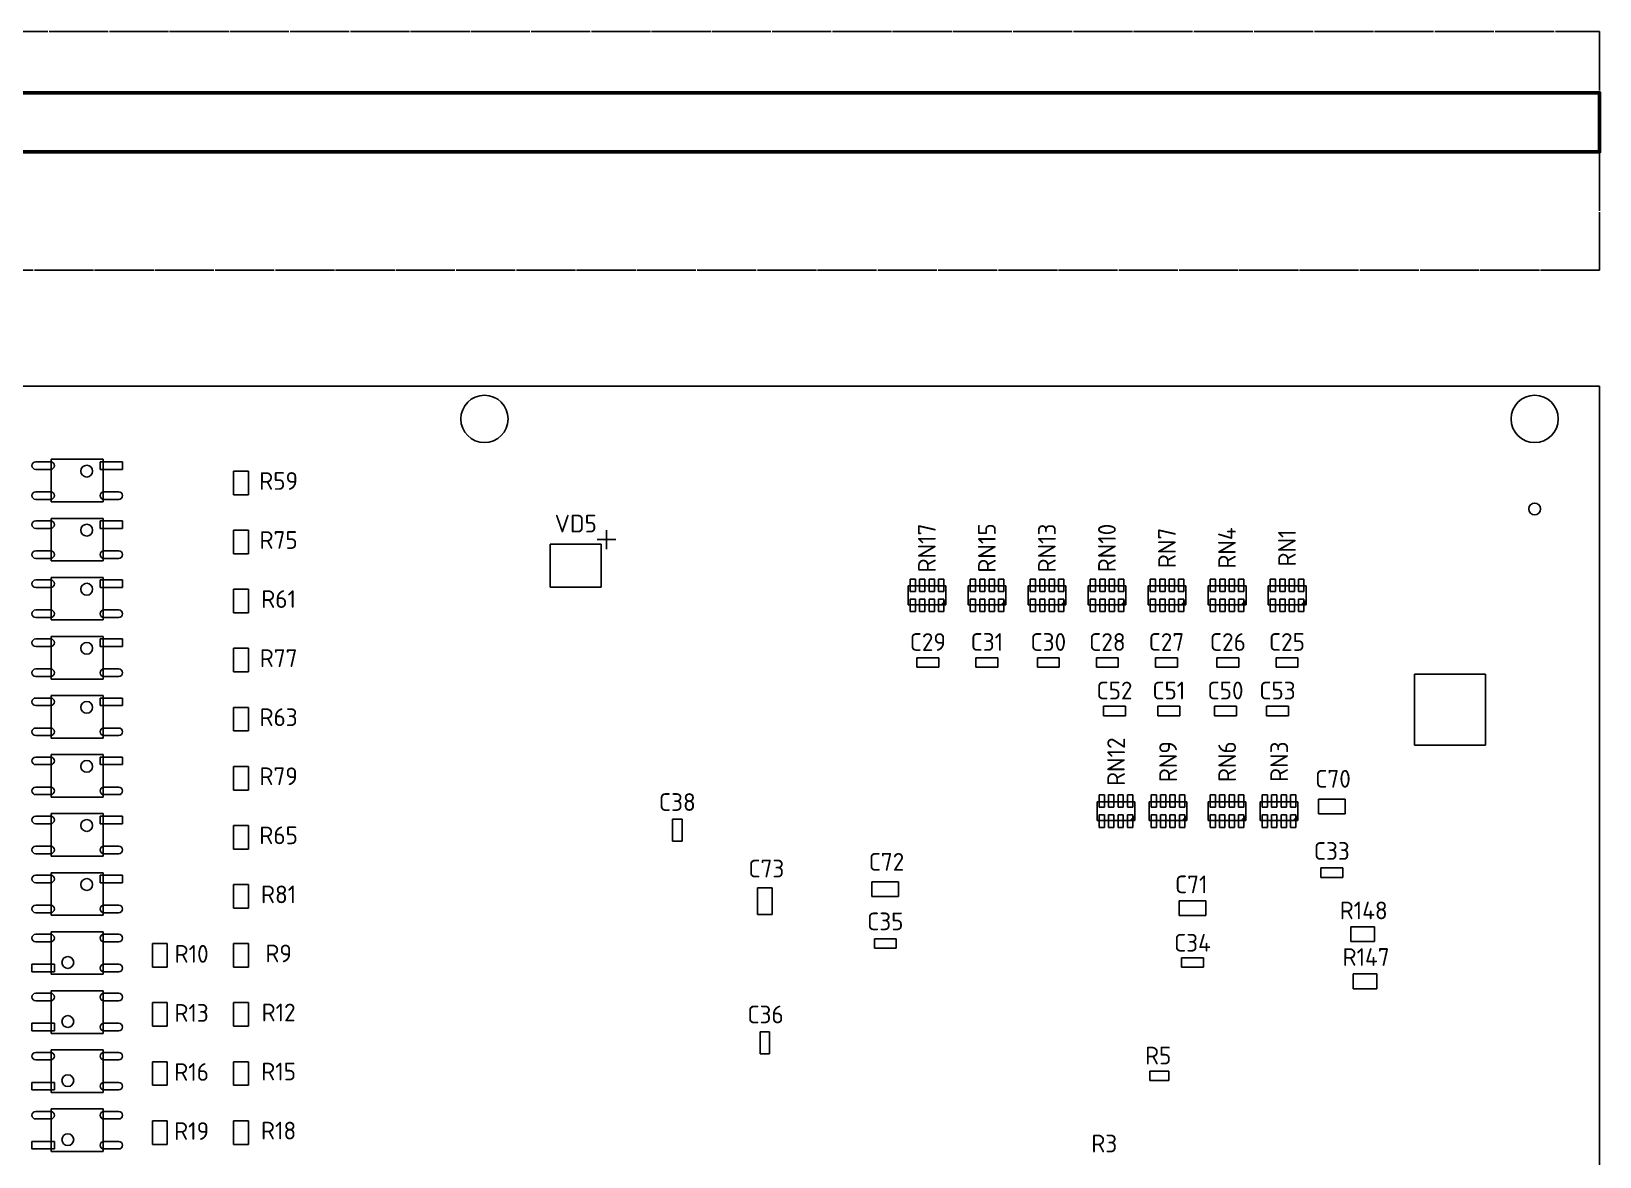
# Model space of a CAD drawing. Header units: millimetres. Extents: x -14 to 566, y -70 to 137.
# Drawn here: x 432.9 to 565.7, y 24.7 to 120 of the extents above; entities that cross this region are included whole.
import ezdxf
from ezdxf.enums import TextEntityAlignment as Align

# ---------------------------------------------------------------- set-up
doc = ezdxf.new("R2010")
doc.units = ezdxf.units.MM
doc.linetypes.add('Тип линии1', pattern=[10, 5, 0, 5])
for name, color, linetype in [('BG_OUTLINE', 7, 'Continuous'), ('PG_ASSEMBLY_BOTTOM', 7, 'Continuous'), ('PIN_BOTTOM', 7, 'Continuous'), ('RD_ASSEMBLY_BOTTOM', 7, 'Continuous')]:
    doc.layers.add(name, color=color, linetype=linetype)
doc.styles.get("Standard").update_dxf_attribs({"font": 'txt.shx'})

msp = doc.modelspace()

# ---------------------------------------------------------------- linework, layer by layer
at = {"layer": 'BG_OUTLINE'}
for p, q in [((332.4, 89.9499), (565.65, 89.9499)), ((565.65, 89.9499), (565.65, -70.0501))]:
    msp.add_line(p, q, dxfattribs=at)
at = {"layer": 'BG_OUTLINE', "linetype": 'Тип линии1'}
msp.add_lwpolyline([(332.4, 120), (565.65, 120), (565.65, 99.7824), (332.4, 99.7824)], close=True, dxfattribs=at)
at = {"layer": 'BG_OUTLINE', "lineweight": 50}
msp.add_lwpolyline([(332.4, 114.8), (565.65, 114.8), (565.65, 109.8), (332.4, 109.8)], close=True, dxfattribs=at)
at = {"layer": 'PG_ASSEMBLY_BOTTOM'}
for p, q in [((438.98, 83.7699), (434.58, 83.7699)), ((434.58, 83.7699), (434.58, 80.1699)), ((438.98, 80.1699), (438.98, 83.7699)), ((451.262, 82.7699), (450.012, 82.7699)), ((450.012, 82.7699), (450.012, 80.7699)), ((451.262, 80.7699), (451.262, 82.7699)), ((434.58, 80.1699), (438.98, 80.1699)), ((450.012, 80.7699), (451.262, 80.7699)), ((438.98, 78.7699), (434.58, 78.7699)), ((434.58, 78.7699), (434.58, 75.1699)), ((438.98, 75.1699), (438.98, 78.7699)), ((451.262, 77.7699), (450.012, 77.7699)), ((450.012, 77.7699), (450.012, 75.7699)), ((451.262, 75.7699), (451.262, 77.7699)), ((481.58, 76.1699), (481.58, 77.7699)), ((450.012, 75.7699), (451.262, 75.7699)), ((481.142, 76.5819), (476.818, 76.5819)), ((476.818, 76.5819), (476.818, 72.9579)), ((480.78, 76.9699), (482.38, 76.9699)), ((481.142, 72.9579), (481.142, 76.5819)), ((434.58, 75.1699), (438.98, 75.1699)), ((438.98, 73.7699), (434.58, 73.7699)), ((434.58, 73.7699), (434.58, 70.1699)), ((438.98, 70.1699), (438.98, 73.7699)), ((510.315, 73.052), (507.115, 73.052)), ((507.115, 73.052), (507.115, 71.452)), ((510.315, 71.452), (510.315, 73.052)), ((515.395, 73.052), (512.195, 73.052)), ((512.195, 73.052), (512.195, 71.452)), ((515.395, 71.452), (515.395, 73.052)), ((520.475, 73.052), (517.275, 73.052)), ((517.275, 73.052), (517.275, 71.452)), ((520.475, 71.452), (520.475, 73.052)), ((525.555, 73.052), (522.355, 73.052)), ((522.355, 73.052), (522.355, 71.452)), ((525.555, 71.452), (525.555, 73.052)), ((530.635, 73.052), (527.435, 73.052)), ((527.435, 73.052), (527.435, 71.452)), ((530.635, 71.452), (530.635, 73.052)), ((535.715, 73.052), (532.515, 73.052)), ((532.515, 73.052), (532.515, 71.452)), ((535.715, 71.452), (535.715, 73.052)), ((540.795, 73.052), (537.595, 73.052)), ((537.595, 73.052), (537.595, 71.452)), ((540.795, 71.452), (540.795, 73.052)), ((451.262, 72.7699), (450.012, 72.7699)), ((450.012, 72.7699), (450.012, 70.7699)), ((451.262, 70.7699), (451.262, 72.7699)), ((476.818, 72.9579), (481.142, 72.9579)), ((509.915, 71.452), (510.315, 71.852)), ((510.015, 71.452), (510.315, 71.752)), ((514.995, 71.452), (515.395, 71.852)), ((515.095, 71.452), (515.395, 71.752)), ((520.075, 71.452), (520.475, 71.852)), ((520.175, 71.452), (520.475, 71.752)), ((525.155, 71.452), (525.555, 71.852)), ((525.255, 71.452), (525.555, 71.752)), ((530.235, 71.452), (530.635, 71.852)), ((530.335, 71.452), (530.635, 71.752)), ((535.315, 71.452), (535.715, 71.852)), ((535.415, 71.452), (535.715, 71.752)), ((540.395, 71.452), (540.795, 71.852)), ((540.495, 71.452), (540.795, 71.752)), ((450.012, 70.7699), (451.262, 70.7699)), ((507.115, 71.452), (510.315, 71.452)), ((510.115, 71.452), (510.315, 71.652)), ((510.215, 71.452), (510.315, 71.552)), ((512.195, 71.452), (515.395, 71.452)), ((515.195, 71.452), (515.395, 71.652)), ((515.295, 71.452), (515.395, 71.552)), ((517.275, 71.452), (520.475, 71.452)), ((520.275, 71.452), (520.475, 71.652)), ((520.375, 71.452), (520.475, 71.552)), ((522.355, 71.452), (525.555, 71.452)), ((525.355, 71.452), (525.555, 71.652)), ((525.455, 71.452), (525.555, 71.552)), ((527.435, 71.452), (530.635, 71.452)), ((530.435, 71.452), (530.635, 71.652)), ((530.535, 71.452), (530.635, 71.552)), ((532.515, 71.452), (535.715, 71.452)), ((535.515, 71.452), (535.715, 71.652)), ((535.615, 71.452), (535.715, 71.552)), ((537.595, 71.452), (540.795, 71.452)), ((540.595, 71.452), (540.795, 71.652)), ((540.695, 71.452), (540.795, 71.552)), ((434.58, 70.1699), (438.98, 70.1699)), ((438.98, 68.7699), (434.58, 68.7699)), ((434.58, 68.7699), (434.58, 65.1699)), ((438.98, 65.1699), (438.98, 68.7699)), ((451.262, 67.7699), (450.012, 67.7699)), ((450.012, 67.7699), (450.012, 65.7699)), ((451.262, 65.7699), (451.262, 67.7699)), ((509.705, 66.9699), (507.855, 66.9699)), ((507.855, 66.9699), (507.855, 66.1699)), ((509.705, 66.1699), (509.705, 66.9699)), ((512.855, 66.9699), (512.855, 66.1699)), ((514.705, 66.9699), (512.855, 66.9699)), ((514.705, 66.1699), (514.705, 66.9699)), ((519.905, 66.9699), (518.055, 66.9699)), ((518.055, 66.9699), (518.055, 66.1699)), ((519.905, 66.1699), (519.905, 66.9699)), ((524.905, 66.9699), (523.055, 66.9699)), ((523.055, 66.9699), (523.055, 66.1699)), ((524.905, 66.1699), (524.905, 66.9699)), ((528.055, 66.9699), (528.055, 66.1699)), ((529.905, 66.9699), (528.055, 66.9699)), ((529.905, 66.1699), (529.905, 66.9699)), ((535.105, 66.9699), (533.255, 66.9699)), ((533.255, 66.9699), (533.255, 66.1699)), ((535.105, 66.1699), (535.105, 66.9699)), ((538.255, 66.9699), (538.255, 66.1699)), ((540.105, 66.9699), (538.255, 66.9699)), ((540.105, 66.1699), (540.105, 66.9699)), ((434.58, 65.1699), (438.98, 65.1699)), ((450.012, 65.7699), (451.262, 65.7699)), ((507.855, 66.1699), (509.705, 66.1699)), ((512.855, 66.1699), (514.705, 66.1699)), ((518.055, 66.1699), (519.905, 66.1699)), ((523.055, 66.1699), (524.905, 66.1699)), ((528.055, 66.1699), (529.905, 66.1699)), ((533.255, 66.1699), (535.105, 66.1699)), ((538.255, 66.1699), (540.105, 66.1699)), ((549.98, 59.5699), (549.98, 65.5699)), ((549.98, 65.5699), (555.98, 65.5699)), ((555.98, 65.5699), (555.98, 59.5699)), ((438.98, 63.7699), (434.58, 63.7699)), ((434.58, 63.7699), (434.58, 60.1699)), ((438.98, 60.1699), (438.98, 63.7699)), ((451.262, 62.7699), (450.012, 62.7699)), ((450.012, 62.7699), (450.012, 60.7699)), ((451.262, 60.7699), (451.262, 62.7699)), ((523.655, 62.8604), (523.655, 62.0604)), ((525.505, 62.8604), (523.655, 62.8604)), ((525.505, 62.0604), (525.505, 62.8604)), ((530.105, 62.8604), (528.255, 62.8604)), ((528.255, 62.8604), (528.255, 62.0604)), ((530.105, 62.0604), (530.105, 62.8604)), ((533.055, 62.8604), (533.055, 62.0604)), ((534.905, 62.8604), (533.055, 62.8604)), ((534.905, 62.0604), (534.905, 62.8604)), ((539.305, 62.8604), (537.455, 62.8604)), ((537.455, 62.8604), (537.455, 62.0604)), ((539.305, 62.0604), (539.305, 62.8604)), ((523.655, 62.0604), (525.505, 62.0604)), ((528.255, 62.0604), (530.105, 62.0604)), ((533.055, 62.0604), (534.905, 62.0604)), ((537.455, 62.0604), (539.305, 62.0604)), ((434.58, 60.1699), (438.98, 60.1699)), ((450.012, 60.7699), (451.262, 60.7699)), ((438.98, 58.7699), (434.58, 58.7699)), ((434.58, 58.7699), (434.58, 55.1699)), ((438.98, 55.1699), (438.98, 58.7699)), ((555.98, 59.5699), (549.98, 59.5699)), ((451.262, 57.7699), (450.012, 57.7699)), ((450.012, 57.7699), (450.012, 55.7699)), ((451.262, 55.7699), (451.262, 57.7699)), ((450.012, 55.7699), (451.262, 55.7699)), ((434.58, 55.1699), (438.98, 55.1699)), ((526.305, 54.7817), (523.105, 54.7817)), ((523.105, 54.7817), (523.105, 53.1817)), ((526.305, 53.1817), (526.305, 54.7817)), ((530.705, 54.7817), (527.505, 54.7817)), ((527.505, 54.7817), (527.505, 53.1817)), ((530.705, 53.1817), (530.705, 54.7817)), ((535.705, 54.7817), (532.505, 54.7817)), ((532.505, 54.7817), (532.505, 53.1817)), ((535.705, 53.1817), (535.705, 54.7817)), ((540.105, 54.7817), (536.905, 54.7817)), ((536.905, 54.7817), (536.905, 53.1817)), ((540.105, 53.1817), (540.105, 54.7817)), ((544.105, 54.9949), (541.855, 54.9949)), ((541.855, 54.9949), (541.855, 53.7449)), ((544.105, 53.7449), (544.105, 54.9949)), ((438.98, 53.7699), (434.58, 53.7699)), ((434.58, 53.7699), (434.58, 50.1699)), ((438.98, 50.1699), (438.98, 53.7699)), ((487.98, 53.2949), (487.18, 53.2949)), ((487.18, 53.2949), (487.18, 51.4449)), ((487.98, 51.4449), (487.98, 53.2949)), ((523.105, 53.1817), (526.305, 53.1817)), ((525.905, 53.1817), (526.305, 53.5817)), ((526.005, 53.1817), (526.305, 53.4817)), ((526.105, 53.1817), (526.305, 53.3817)), ((526.205, 53.1817), (526.305, 53.2817)), ((527.505, 53.1817), (530.705, 53.1817)), ((530.305, 53.1817), (530.705, 53.5817)), ((530.405, 53.1817), (530.705, 53.4817)), ((530.505, 53.1817), (530.705, 53.3817)), ((530.605, 53.1817), (530.705, 53.2817)), ((532.505, 53.1817), (535.705, 53.1817)), ((535.305, 53.1817), (535.705, 53.5817)), ((535.405, 53.1817), (535.705, 53.4817)), ((535.505, 53.1817), (535.705, 53.3817)), ((535.605, 53.1817), (535.705, 53.2817)), ((536.905, 53.1817), (540.105, 53.1817)), ((539.705, 53.1817), (540.105, 53.5817)), ((539.805, 53.1817), (540.105, 53.4817)), ((539.905, 53.1817), (540.105, 53.3817)), ((540.005, 53.1817), (540.105, 53.2817)), ((541.855, 53.7449), (544.105, 53.7449)), ((451.262, 52.7699), (450.012, 52.7699)), ((450.012, 52.7699), (450.012, 50.7699)), ((451.262, 50.7699), (451.262, 52.7699)), ((450.012, 50.7699), (451.262, 50.7699)), ((487.18, 51.4449), (487.98, 51.4449)), ((434.58, 50.1699), (438.98, 50.1699)), ((543.905, 49.1699), (542.055, 49.1699)), ((542.055, 49.1699), (542.055, 48.3699)), ((543.905, 48.3699), (543.905, 49.1699)), ((438.98, 48.7699), (434.58, 48.7699)), ((434.58, 48.7699), (434.58, 45.1699)), ((438.98, 45.1699), (438.98, 48.7699)), ((506.305, 47.9949), (504.055, 47.9949)), ((504.055, 47.9949), (504.055, 46.7449)), ((506.305, 46.7449), (506.305, 47.9949)), ((542.055, 48.3699), (543.905, 48.3699)), ((451.262, 47.7699), (450.012, 47.7699)), ((450.012, 47.7699), (450.012, 45.7699)), ((451.262, 45.7699), (451.262, 47.7699)), ((495.605, 47.4949), (494.355, 47.4949)), ((494.355, 47.4949), (494.355, 45.2449)), ((495.605, 45.2449), (495.605, 47.4949)), ((504.055, 46.7449), (506.305, 46.7449)), ((434.58, 45.1699), (438.98, 45.1699)), ((450.012, 45.7699), (451.262, 45.7699)), ((494.355, 45.2449), (495.605, 45.2449)), ((530.055, 46.3949), (530.055, 45.1449)), ((532.305, 46.3949), (530.055, 46.3949)), ((530.055, 45.1449), (532.305, 45.1449)), ((532.305, 45.1449), (532.305, 46.3949)), ((546.58, 44.1949), (544.58, 44.1949)), ((544.58, 44.1949), (544.58, 42.9449)), ((546.58, 42.9449), (546.58, 44.1949)), ((434.58, 43.7699), (434.58, 40.1699)), ((438.98, 43.7699), (434.58, 43.7699)), ((438.98, 40.1699), (438.98, 43.7699)), ((444.405, 42.7699), (443.155, 42.7699)), ((443.155, 42.7699), (443.155, 40.7699)), ((444.405, 40.7699), (444.405, 42.7699)), ((451.262, 42.7699), (450.012, 42.7699)), ((450.012, 42.7699), (450.012, 40.7699)), ((451.262, 40.7699), (451.262, 42.7699)), ((506.105, 43.1699), (504.255, 43.1699)), ((504.255, 43.1699), (504.255, 42.3699)), ((506.105, 42.3699), (506.105, 43.1699)), ((544.58, 42.9449), (546.58, 42.9449)), ((504.255, 42.3699), (506.105, 42.3699)), ((530.255, 41.5699), (530.255, 40.7699)), ((532.105, 41.5699), (530.255, 41.5699)), ((532.105, 40.7699), (532.105, 41.5699)), ((434.58, 40.1699), (438.98, 40.1699)), ((443.155, 40.7699), (444.405, 40.7699)), ((450.012, 40.7699), (451.262, 40.7699)), ((530.255, 40.7699), (532.105, 40.7699)), ((546.78, 40.1949), (544.78, 40.1949)), ((544.78, 40.1949), (544.78, 38.9449)), ((546.78, 38.9449), (546.78, 40.1949)), ((434.58, 38.7699), (434.58, 35.1699)), ((438.98, 38.7699), (434.58, 38.7699)), ((438.98, 35.1699), (438.98, 38.7699)), ((544.78, 38.9449), (546.78, 38.9449)), ((444.405, 37.7699), (443.155, 37.7699)), ((443.155, 37.7699), (443.155, 35.7699)), ((444.405, 35.7699), (444.405, 37.7699)), ((451.262, 37.7699), (450.012, 37.7699)), ((450.012, 37.7699), (450.012, 35.7699)), ((451.262, 35.7699), (451.262, 37.7699)), ((434.58, 35.1699), (438.98, 35.1699)), ((443.155, 35.7699), (444.405, 35.7699)), ((450.012, 35.7699), (451.262, 35.7699)), ((495.38, 35.2949), (494.58, 35.2949)), ((494.58, 35.2949), (494.58, 33.4449)), ((495.38, 33.4449), (495.38, 35.2949)), ((434.58, 33.7699), (434.58, 30.1699)), ((438.98, 33.7699), (434.58, 33.7699)), ((438.98, 30.1699), (438.98, 33.7699)), ((494.58, 33.4449), (495.38, 33.4449)), ((444.405, 32.7699), (443.155, 32.7699)), ((443.155, 32.7699), (443.155, 30.7699)), ((444.405, 30.7699), (444.405, 32.7699)), ((451.262, 32.7699), (450.012, 32.7699)), ((450.012, 32.7699), (450.012, 30.7699)), ((451.262, 30.7699), (451.262, 32.7699)), ((527.58, 31.9699), (527.58, 31.1699)), ((529.18, 31.9699), (527.58, 31.9699)), ((529.18, 31.1699), (529.18, 31.9699)), ((443.155, 30.7699), (444.405, 30.7699)), ((450.012, 30.7699), (451.262, 30.7699)), ((527.58, 31.1699), (529.18, 31.1699)), ((434.58, 30.1699), (438.98, 30.1699)), ((434.58, 28.7699), (434.58, 25.1699)), ((438.98, 28.7699), (434.58, 28.7699)), ((438.98, 25.1699), (438.98, 28.7699)), ((444.405, 27.7699), (443.155, 27.7699)), ((443.155, 27.7699), (443.155, 25.7699)), ((444.405, 25.7699), (444.405, 27.7699)), ((451.262, 27.7699), (450.012, 27.7699)), ((450.012, 27.7699), (450.012, 25.7699)), ((451.262, 25.7699), (451.262, 27.7699)), ((443.155, 25.7699), (444.405, 25.7699)), ((450.012, 25.7699), (451.262, 25.7699)), ((434.58, 25.1699), (438.98, 25.1699))]:
    msp.add_line(p, q, dxfattribs=at)
for centre, start, end in [((437.58, 82.7699), 90, 270), ((437.58, 82.7699), 270, 90), ((437.58, 77.7699), 90, 270), ((437.58, 77.7699), 270, 90), ((437.58, 72.7699), 90, 270), ((437.58, 72.7699), 270, 90), ((437.58, 67.7699), 90, 270), ((437.58, 67.7699), 270, 90), ((437.58, 62.7699), 90, 270), ((437.58, 62.7699), 270, 90), ((437.58, 57.7699), 90, 270), ((437.58, 57.7699), 270, 90), ((437.58, 52.7699), 90, 270), ((437.58, 52.7699), 270, 90), ((437.58, 47.7699), 90, 270), ((437.58, 47.7699), 270, 90), ((435.98, 41.1699), 90, 270), ((435.98, 41.1699), 270, 90), ((435.98, 36.1699), 90, 270), ((435.98, 36.1699), 270, 90), ((435.98, 31.1699), 90, 270), ((435.98, 31.1699), 270, 90), ((435.98, 26.1699), 90, 270), ((435.98, 26.1699), 270, 90)]:
    msp.add_arc(centre, 0.5, start, end, dxfattribs=at)
at = {"layer": 'PIN_BOTTOM'}
for p, q in [((434.522, 83.5599), (433.262, 83.5599)), ((433.262, 82.9199), (434.522, 82.9199)), ((440.618, 83.5599), (438.718, 83.5599)), ((438.718, 83.5599), (438.718, 82.9199)), ((438.718, 82.9199), (440.618, 82.9199)), ((440.618, 82.9199), (440.618, 83.5599)), ((434.522, 81.0199), (433.262, 81.0199)), ((440.298, 81.0199), (439.038, 81.0199)), ((433.262, 80.3799), (434.522, 80.3799)), ((439.038, 80.3799), (440.298, 80.3799)), ((434.522, 78.5599), (433.262, 78.5599)), ((440.618, 78.5599), (438.718, 78.5599)), ((438.718, 78.5599), (438.718, 77.9199)), ((440.618, 77.9199), (440.618, 78.5599)), ((433.262, 77.9199), (434.522, 77.9199)), ((438.718, 77.9199), (440.618, 77.9199)), ((434.522, 76.0199), (433.262, 76.0199)), ((440.298, 76.0199), (439.038, 76.0199)), ((433.262, 75.3799), (434.522, 75.3799)), ((439.038, 75.3799), (440.298, 75.3799)), ((434.522, 73.5599), (433.262, 73.5599)), ((440.618, 73.5599), (438.718, 73.5599)), ((438.718, 73.5599), (438.718, 72.9199)), ((440.618, 72.9199), (440.618, 73.5599)), ((507.74, 73.627), (507.29, 73.627)), ((507.29, 73.627), (507.29, 72.577)), ((507.74, 72.577), (507.74, 73.627)), ((508.54, 73.627), (508.09, 73.627)), ((508.09, 73.627), (508.09, 72.577)), ((508.54, 72.577), (508.54, 73.627)), ((509.34, 73.627), (508.89, 73.627)), ((508.89, 73.627), (508.89, 72.577)), ((509.34, 72.577), (509.34, 73.627)), ((510.14, 73.627), (509.69, 73.627)), ((509.69, 73.627), (509.69, 72.577)), ((510.14, 72.577), (510.14, 73.627)), ((512.82, 73.627), (512.37, 73.627)), ((512.37, 73.627), (512.37, 72.577)), ((512.82, 72.577), (512.82, 73.627)), ((513.62, 73.627), (513.17, 73.627)), ((513.17, 73.627), (513.17, 72.577)), ((513.62, 72.577), (513.62, 73.627)), ((514.42, 73.627), (513.97, 73.627)), ((513.97, 73.627), (513.97, 72.577)), ((514.42, 72.577), (514.42, 73.627)), ((515.22, 73.627), (514.77, 73.627)), ((514.77, 73.627), (514.77, 72.577)), ((515.22, 72.577), (515.22, 73.627)), ((517.9, 73.627), (517.45, 73.627)), ((517.45, 73.627), (517.45, 72.577)), ((517.9, 72.577), (517.9, 73.627)), ((518.7, 73.627), (518.25, 73.627)), ((518.25, 73.627), (518.25, 72.577)), ((518.7, 72.577), (518.7, 73.627)), ((519.5, 73.627), (519.05, 73.627)), ((519.05, 73.627), (519.05, 72.577)), ((519.5, 72.577), (519.5, 73.627)), ((520.3, 73.627), (519.85, 73.627)), ((519.85, 73.627), (519.85, 72.577)), ((520.3, 72.577), (520.3, 73.627)), ((522.98, 73.627), (522.53, 73.627)), ((522.53, 73.627), (522.53, 72.577)), ((522.98, 72.577), (522.98, 73.627)), ((523.78, 73.627), (523.33, 73.627)), ((523.33, 73.627), (523.33, 72.577)), ((523.78, 72.577), (523.78, 73.627)), ((524.58, 73.627), (524.13, 73.627)), ((524.13, 73.627), (524.13, 72.577)), ((524.58, 72.577), (524.58, 73.627)), ((525.38, 73.627), (524.93, 73.627)), ((524.93, 73.627), (524.93, 72.577)), ((525.38, 72.577), (525.38, 73.627)), ((528.06, 73.627), (527.61, 73.627)), ((527.61, 73.627), (527.61, 72.577)), ((528.06, 72.577), (528.06, 73.627)), ((528.86, 73.627), (528.41, 73.627)), ((528.41, 73.627), (528.41, 72.577)), ((528.86, 72.577), (528.86, 73.627)), ((529.66, 73.627), (529.21, 73.627)), ((529.21, 73.627), (529.21, 72.577)), ((529.66, 72.577), (529.66, 73.627)), ((530.46, 73.627), (530.01, 73.627)), ((530.01, 73.627), (530.01, 72.577)), ((530.46, 72.577), (530.46, 73.627)), ((533.14, 73.627), (532.69, 73.627)), ((532.69, 73.627), (532.69, 72.577)), ((533.14, 72.577), (533.14, 73.627)), ((533.94, 73.627), (533.49, 73.627)), ((533.49, 73.627), (533.49, 72.577)), ((533.94, 72.577), (533.94, 73.627)), ((534.74, 73.627), (534.29, 73.627)), ((534.29, 73.627), (534.29, 72.577)), ((534.74, 72.577), (534.74, 73.627)), ((535.54, 73.627), (535.09, 73.627)), ((535.09, 73.627), (535.09, 72.577)), ((535.54, 72.577), (535.54, 73.627)), ((538.22, 73.627), (537.77, 73.627)), ((537.77, 73.627), (537.77, 72.577)), ((538.22, 72.577), (538.22, 73.627)), ((539.02, 73.627), (538.57, 73.627)), ((538.57, 73.627), (538.57, 72.577)), ((539.02, 72.577), (539.02, 73.627)), ((539.82, 73.627), (539.37, 73.627)), ((539.37, 73.627), (539.37, 72.577)), ((539.82, 72.577), (539.82, 73.627)), ((540.62, 73.627), (540.17, 73.627)), ((540.17, 73.627), (540.17, 72.577)), ((540.62, 72.577), (540.62, 73.627)), ((433.262, 72.9199), (434.522, 72.9199)), ((438.718, 72.9199), (440.618, 72.9199)), ((507.29, 72.577), (507.74, 72.577)), ((507.74, 71.927), (507.29, 71.927)), ((507.29, 71.927), (507.29, 70.877)), ((507.74, 70.877), (507.74, 71.927)), ((508.09, 72.577), (508.54, 72.577)), ((508.54, 71.927), (508.09, 71.927)), ((508.09, 71.927), (508.09, 70.877)), ((508.54, 70.877), (508.54, 71.927)), ((508.89, 72.577), (509.34, 72.577)), ((509.34, 71.927), (508.89, 71.927)), ((508.89, 71.927), (508.89, 70.877)), ((509.34, 70.877), (509.34, 71.927)), ((509.69, 72.577), (510.14, 72.577)), ((510.14, 71.927), (509.69, 71.927)), ((509.69, 71.927), (509.69, 70.877)), ((510.14, 70.877), (510.14, 71.927)), ((512.37, 72.577), (512.82, 72.577)), ((512.82, 71.927), (512.37, 71.927)), ((512.37, 71.927), (512.37, 70.877)), ((512.82, 70.877), (512.82, 71.927)), ((513.17, 72.577), (513.62, 72.577)), ((513.62, 71.927), (513.17, 71.927)), ((513.17, 71.927), (513.17, 70.877)), ((513.62, 70.877), (513.62, 71.927)), ((513.97, 72.577), (514.42, 72.577)), ((514.42, 71.927), (513.97, 71.927)), ((513.97, 71.927), (513.97, 70.877)), ((514.42, 70.877), (514.42, 71.927)), ((514.77, 72.577), (515.22, 72.577)), ((515.22, 71.927), (514.77, 71.927)), ((514.77, 71.927), (514.77, 70.877)), ((515.22, 70.877), (515.22, 71.927)), ((517.45, 72.577), (517.9, 72.577)), ((517.9, 71.927), (517.45, 71.927)), ((517.45, 71.927), (517.45, 70.877)), ((517.9, 70.877), (517.9, 71.927)), ((518.25, 72.577), (518.7, 72.577)), ((518.7, 71.927), (518.25, 71.927)), ((518.25, 71.927), (518.25, 70.877)), ((518.7, 70.877), (518.7, 71.927)), ((519.05, 72.577), (519.5, 72.577)), ((519.5, 71.927), (519.05, 71.927)), ((519.05, 71.927), (519.05, 70.877)), ((519.5, 70.877), (519.5, 71.927)), ((519.85, 72.577), (520.3, 72.577)), ((520.3, 71.927), (519.85, 71.927)), ((519.85, 71.927), (519.85, 70.877)), ((520.3, 70.877), (520.3, 71.927)), ((522.53, 72.577), (522.98, 72.577)), ((522.98, 71.927), (522.53, 71.927)), ((522.53, 71.927), (522.53, 70.877)), ((522.98, 70.877), (522.98, 71.927)), ((523.33, 72.577), (523.78, 72.577)), ((523.78, 71.927), (523.33, 71.927)), ((523.33, 71.927), (523.33, 70.877)), ((523.78, 70.877), (523.78, 71.927)), ((524.13, 72.577), (524.58, 72.577)), ((524.58, 71.927), (524.13, 71.927)), ((524.13, 71.927), (524.13, 70.877)), ((524.58, 70.877), (524.58, 71.927)), ((524.93, 72.577), (525.38, 72.577)), ((525.38, 71.927), (524.93, 71.927)), ((524.93, 71.927), (524.93, 70.877)), ((525.38, 70.877), (525.38, 71.927)), ((527.61, 72.577), (528.06, 72.577)), ((528.06, 71.927), (527.61, 71.927)), ((527.61, 71.927), (527.61, 70.877)), ((528.06, 70.877), (528.06, 71.927)), ((528.41, 72.577), (528.86, 72.577)), ((528.86, 71.927), (528.41, 71.927)), ((528.41, 71.927), (528.41, 70.877)), ((528.86, 70.877), (528.86, 71.927)), ((529.21, 72.577), (529.66, 72.577)), ((529.66, 71.927), (529.21, 71.927)), ((529.21, 71.927), (529.21, 70.877)), ((529.66, 70.877), (529.66, 71.927)), ((530.01, 72.577), (530.46, 72.577)), ((530.46, 71.927), (530.01, 71.927)), ((530.01, 71.927), (530.01, 70.877)), ((530.46, 70.877), (530.46, 71.927)), ((532.69, 72.577), (533.14, 72.577)), ((533.14, 71.927), (532.69, 71.927)), ((532.69, 71.927), (532.69, 70.877)), ((533.14, 70.877), (533.14, 71.927)), ((533.49, 72.577), (533.94, 72.577)), ((533.94, 71.927), (533.49, 71.927)), ((533.49, 71.927), (533.49, 70.877)), ((533.94, 70.877), (533.94, 71.927)), ((534.29, 72.577), (534.74, 72.577)), ((534.74, 71.927), (534.29, 71.927)), ((534.29, 71.927), (534.29, 70.877)), ((534.74, 70.877), (534.74, 71.927)), ((535.09, 72.577), (535.54, 72.577)), ((535.54, 71.927), (535.09, 71.927)), ((535.09, 71.927), (535.09, 70.877)), ((535.54, 70.877), (535.54, 71.927)), ((537.77, 72.577), (538.22, 72.577)), ((538.22, 71.927), (537.77, 71.927)), ((537.77, 71.927), (537.77, 70.877)), ((538.22, 70.877), (538.22, 71.927)), ((538.57, 72.577), (539.02, 72.577)), ((539.02, 71.927), (538.57, 71.927)), ((538.57, 71.927), (538.57, 70.877)), ((539.02, 70.877), (539.02, 71.927)), ((539.37, 72.577), (539.82, 72.577)), ((539.82, 71.927), (539.37, 71.927)), ((539.37, 71.927), (539.37, 70.877)), ((539.82, 70.877), (539.82, 71.927)), ((540.17, 72.577), (540.62, 72.577)), ((540.62, 71.927), (540.17, 71.927)), ((540.17, 71.927), (540.17, 70.877)), ((540.62, 70.877), (540.62, 71.927)), ((434.522, 71.0199), (433.262, 71.0199)), ((433.262, 70.3799), (434.522, 70.3799)), ((440.298, 71.0199), (439.038, 71.0199)), ((439.038, 70.3799), (440.298, 70.3799)), ((507.29, 70.877), (507.74, 70.877)), ((508.09, 70.877), (508.54, 70.877)), ((508.89, 70.877), (509.34, 70.877)), ((509.69, 70.877), (510.14, 70.877)), ((512.37, 70.877), (512.82, 70.877)), ((513.17, 70.877), (513.62, 70.877)), ((513.97, 70.877), (514.42, 70.877)), ((514.77, 70.877), (515.22, 70.877)), ((517.45, 70.877), (517.9, 70.877)), ((518.25, 70.877), (518.7, 70.877)), ((519.05, 70.877), (519.5, 70.877)), ((519.85, 70.877), (520.3, 70.877)), ((522.53, 70.877), (522.98, 70.877)), ((523.33, 70.877), (523.78, 70.877)), ((524.13, 70.877), (524.58, 70.877)), ((524.93, 70.877), (525.38, 70.877)), ((527.61, 70.877), (528.06, 70.877)), ((528.41, 70.877), (528.86, 70.877)), ((529.21, 70.877), (529.66, 70.877)), ((530.01, 70.877), (530.46, 70.877)), ((532.69, 70.877), (533.14, 70.877)), ((533.49, 70.877), (533.94, 70.877)), ((534.29, 70.877), (534.74, 70.877)), ((535.09, 70.877), (535.54, 70.877)), ((537.77, 70.877), (538.22, 70.877)), ((538.57, 70.877), (539.02, 70.877)), ((539.37, 70.877), (539.82, 70.877)), ((540.17, 70.877), (540.62, 70.877)), ((434.522, 68.5599), (433.262, 68.5599)), ((433.262, 67.9199), (434.522, 67.9199)), ((440.618, 68.5599), (438.718, 68.5599)), ((438.718, 68.5599), (438.718, 67.9199)), ((438.718, 67.9199), (440.618, 67.9199)), ((440.618, 67.9199), (440.618, 68.5599)), ((434.522, 66.0199), (433.262, 66.0199)), ((433.262, 65.3799), (434.522, 65.3799)), ((440.298, 66.0199), (439.038, 66.0199)), ((439.038, 65.3799), (440.298, 65.3799)), ((434.522, 63.5599), (433.262, 63.5599)), ((433.262, 62.9199), (434.522, 62.9199)), ((440.618, 63.5599), (438.718, 63.5599)), ((438.718, 63.5599), (438.718, 62.9199)), ((438.718, 62.9199), (440.618, 62.9199)), ((440.618, 62.9199), (440.618, 63.5599)), ((434.522, 61.0199), (433.262, 61.0199)), ((433.262, 60.3799), (434.522, 60.3799)), ((440.298, 61.0199), (439.038, 61.0199)), ((439.038, 60.3799), (440.298, 60.3799)), ((434.522, 58.5599), (433.262, 58.5599)), ((440.618, 58.5599), (438.718, 58.5599)), ((438.718, 58.5599), (438.718, 57.9199)), ((440.618, 57.9199), (440.618, 58.5599)), ((433.262, 57.9199), (434.522, 57.9199)), ((438.718, 57.9199), (440.618, 57.9199)), ((434.522, 56.0199), (433.262, 56.0199)), ((440.298, 56.0199), (439.038, 56.0199)), ((433.262, 55.3799), (434.522, 55.3799)), ((439.038, 55.3799), (440.298, 55.3799)), ((523.73, 55.3567), (523.28, 55.3567)), ((523.28, 55.3567), (523.28, 54.3067)), ((523.73, 54.3067), (523.73, 55.3567)), ((524.53, 55.3567), (524.08, 55.3567)), ((524.08, 55.3567), (524.08, 54.3067)), ((524.53, 54.3067), (524.53, 55.3567)), ((525.33, 55.3567), (524.88, 55.3567)), ((524.88, 55.3567), (524.88, 54.3067)), ((525.33, 54.3067), (525.33, 55.3567)), ((526.13, 55.3567), (525.68, 55.3567)), ((525.68, 55.3567), (525.68, 54.3067)), ((526.13, 54.3067), (526.13, 55.3567)), ((528.13, 55.3567), (527.68, 55.3567)), ((527.68, 55.3567), (527.68, 54.3067)), ((528.13, 54.3067), (528.13, 55.3567)), ((528.93, 55.3567), (528.48, 55.3567)), ((528.48, 55.3567), (528.48, 54.3067)), ((528.93, 54.3067), (528.93, 55.3567)), ((529.73, 55.3567), (529.28, 55.3567)), ((529.28, 55.3567), (529.28, 54.3067)), ((529.73, 54.3067), (529.73, 55.3567)), ((530.53, 55.3567), (530.08, 55.3567)), ((530.08, 55.3567), (530.08, 54.3067)), ((530.53, 54.3067), (530.53, 55.3567)), ((533.13, 55.3567), (532.68, 55.3567)), ((532.68, 55.3567), (532.68, 54.3067)), ((533.13, 54.3067), (533.13, 55.3567)), ((533.93, 55.3567), (533.48, 55.3567)), ((533.48, 55.3567), (533.48, 54.3067)), ((533.93, 54.3067), (533.93, 55.3567)), ((534.73, 55.3567), (534.28, 55.3567)), ((534.28, 55.3567), (534.28, 54.3067)), ((534.73, 54.3067), (534.73, 55.3567)), ((535.53, 55.3567), (535.08, 55.3567)), ((535.08, 55.3567), (535.08, 54.3067)), ((535.53, 54.3067), (535.53, 55.3567)), ((537.53, 55.3567), (537.08, 55.3567)), ((537.08, 55.3567), (537.08, 54.3067)), ((537.53, 54.3067), (537.53, 55.3567)), ((538.33, 55.3567), (537.88, 55.3567)), ((537.88, 55.3567), (537.88, 54.3067)), ((538.33, 54.3067), (538.33, 55.3567)), ((539.13, 55.3567), (538.68, 55.3567)), ((538.68, 55.3567), (538.68, 54.3067)), ((539.13, 54.3067), (539.13, 55.3567)), ((539.93, 55.3567), (539.48, 55.3567)), ((539.48, 55.3567), (539.48, 54.3067)), ((539.93, 54.3067), (539.93, 55.3567)), ((434.522, 53.5599), (433.262, 53.5599)), ((440.618, 53.5599), (438.718, 53.5599)), ((438.718, 53.5599), (438.718, 52.9199)), ((440.618, 52.9199), (440.618, 53.5599)), ((523.28, 54.3067), (523.73, 54.3067)), ((523.73, 53.6567), (523.28, 53.6567)), ((523.28, 53.6567), (523.28, 52.6067)), ((523.73, 52.6067), (523.73, 53.6567)), ((524.08, 54.3067), (524.53, 54.3067)), ((524.53, 53.6567), (524.08, 53.6567)), ((524.08, 53.6567), (524.08, 52.6067)), ((524.53, 52.6067), (524.53, 53.6567)), ((524.88, 54.3067), (525.33, 54.3067)), ((525.33, 53.6567), (524.88, 53.6567)), ((524.88, 53.6567), (524.88, 52.6067)), ((525.33, 52.6067), (525.33, 53.6567)), ((525.68, 54.3067), (526.13, 54.3067)), ((526.13, 53.6567), (525.68, 53.6567)), ((525.68, 53.6567), (525.68, 52.6067)), ((526.13, 52.6067), (526.13, 53.6567)), ((527.68, 54.3067), (528.13, 54.3067)), ((528.13, 53.6567), (527.68, 53.6567)), ((527.68, 53.6567), (527.68, 52.6067)), ((528.13, 52.6067), (528.13, 53.6567)), ((528.48, 54.3067), (528.93, 54.3067)), ((528.93, 53.6567), (528.48, 53.6567)), ((528.48, 53.6567), (528.48, 52.6067)), ((528.93, 52.6067), (528.93, 53.6567)), ((529.28, 54.3067), (529.73, 54.3067)), ((529.73, 53.6567), (529.28, 53.6567)), ((529.28, 53.6567), (529.28, 52.6067)), ((529.73, 52.6067), (529.73, 53.6567)), ((530.08, 54.3067), (530.53, 54.3067)), ((530.53, 53.6567), (530.08, 53.6567)), ((530.08, 53.6567), (530.08, 52.6067)), ((530.53, 52.6067), (530.53, 53.6567)), ((532.68, 54.3067), (533.13, 54.3067)), ((533.13, 53.6567), (532.68, 53.6567)), ((532.68, 53.6567), (532.68, 52.6067)), ((533.13, 52.6067), (533.13, 53.6567)), ((533.48, 54.3067), (533.93, 54.3067)), ((533.93, 53.6567), (533.48, 53.6567)), ((533.48, 53.6567), (533.48, 52.6067)), ((533.93, 52.6067), (533.93, 53.6567)), ((534.28, 54.3067), (534.73, 54.3067)), ((534.73, 53.6567), (534.28, 53.6567)), ((534.28, 53.6567), (534.28, 52.6067)), ((534.73, 52.6067), (534.73, 53.6567)), ((535.08, 54.3067), (535.53, 54.3067)), ((535.53, 53.6567), (535.08, 53.6567)), ((535.08, 53.6567), (535.08, 52.6067)), ((535.53, 52.6067), (535.53, 53.6567)), ((537.08, 54.3067), (537.53, 54.3067)), ((537.53, 53.6567), (537.08, 53.6567)), ((537.08, 53.6567), (537.08, 52.6067)), ((537.53, 52.6067), (537.53, 53.6567)), ((537.88, 54.3067), (538.33, 54.3067)), ((538.33, 53.6567), (537.88, 53.6567)), ((537.88, 53.6567), (537.88, 52.6067)), ((538.33, 52.6067), (538.33, 53.6567)), ((538.68, 54.3067), (539.13, 54.3067)), ((539.13, 53.6567), (538.68, 53.6567)), ((538.68, 53.6567), (538.68, 52.6067)), ((539.13, 52.6067), (539.13, 53.6567)), ((539.48, 54.3067), (539.93, 54.3067)), ((539.93, 53.6567), (539.48, 53.6567)), ((539.48, 53.6567), (539.48, 52.6067)), ((539.93, 52.6067), (539.93, 53.6567)), ((433.262, 52.9199), (434.522, 52.9199)), ((438.718, 52.9199), (440.618, 52.9199)), ((523.28, 52.6067), (523.73, 52.6067)), ((524.08, 52.6067), (524.53, 52.6067)), ((524.88, 52.6067), (525.33, 52.6067)), ((525.68, 52.6067), (526.13, 52.6067)), ((527.68, 52.6067), (528.13, 52.6067)), ((528.48, 52.6067), (528.93, 52.6067)), ((529.28, 52.6067), (529.73, 52.6067)), ((530.08, 52.6067), (530.53, 52.6067)), ((532.68, 52.6067), (533.13, 52.6067)), ((533.48, 52.6067), (533.93, 52.6067)), ((534.28, 52.6067), (534.73, 52.6067)), ((535.08, 52.6067), (535.53, 52.6067)), ((537.08, 52.6067), (537.53, 52.6067)), ((537.88, 52.6067), (538.33, 52.6067)), ((538.68, 52.6067), (539.13, 52.6067)), ((539.48, 52.6067), (539.93, 52.6067)), ((434.522, 51.0199), (433.262, 51.0199)), ((440.298, 51.0199), (439.038, 51.0199)), ((433.262, 50.3799), (434.522, 50.3799)), ((439.038, 50.3799), (440.298, 50.3799)), ((434.522, 48.5599), (433.262, 48.5599)), ((433.262, 47.9199), (434.522, 47.9199)), ((440.618, 48.5599), (438.718, 48.5599)), ((438.718, 48.5599), (438.718, 47.9199)), ((438.718, 47.9199), (440.618, 47.9199)), ((440.618, 47.9199), (440.618, 48.5599)), ((434.522, 46.0199), (433.262, 46.0199)), ((433.262, 45.3799), (434.522, 45.3799)), ((440.298, 46.0199), (439.038, 46.0199)), ((439.038, 45.3799), (440.298, 45.3799)), ((434.522, 43.5599), (433.262, 43.5599)), ((433.262, 42.9199), (434.522, 42.9199)), ((440.298, 43.5599), (439.038, 43.5599)), ((439.038, 42.9199), (440.298, 42.9199)), ((432.942, 41.0199), (432.942, 40.3799)), ((434.842, 41.0199), (432.942, 41.0199)), ((432.942, 40.3799), (434.842, 40.3799)), ((434.842, 40.3799), (434.842, 41.0199)), ((440.298, 41.0199), (439.038, 41.0199)), ((439.038, 40.3799), (440.298, 40.3799)), ((434.522, 38.5599), (433.262, 38.5599)), ((440.298, 38.5599), (439.038, 38.5599)), ((433.262, 37.9199), (434.522, 37.9199)), ((439.038, 37.9199), (440.298, 37.9199)), ((432.942, 36.0199), (432.942, 35.3799)), ((434.842, 36.0199), (432.942, 36.0199)), ((434.842, 35.3799), (434.842, 36.0199)), ((440.298, 36.0199), (439.038, 36.0199)), ((432.942, 35.3799), (434.842, 35.3799)), ((439.038, 35.3799), (440.298, 35.3799)), ((434.522, 33.5599), (433.262, 33.5599)), ((440.298, 33.5599), (439.038, 33.5599)), ((433.262, 32.9199), (434.522, 32.9199)), ((439.038, 32.9199), (440.298, 32.9199)), ((432.942, 31.0199), (432.942, 30.3799)), ((434.842, 31.0199), (432.942, 31.0199)), ((434.842, 30.3799), (434.842, 31.0199)), ((440.298, 31.0199), (439.038, 31.0199)), ((432.942, 30.3799), (434.842, 30.3799)), ((439.038, 30.3799), (440.298, 30.3799)), ((434.522, 28.5599), (433.262, 28.5599)), ((433.262, 27.9199), (434.522, 27.9199)), ((440.298, 28.5599), (439.038, 28.5599)), ((439.038, 27.9199), (440.298, 27.9199)), ((432.942, 26.0199), (432.942, 25.3799)), ((434.842, 26.0199), (432.942, 26.0199)), ((432.942, 25.3799), (434.842, 25.3799)), ((434.842, 25.3799), (434.842, 26.0199)), ((440.298, 26.0199), (439.038, 26.0199)), ((439.038, 25.3799), (440.298, 25.3799))]:
    msp.add_line(p, q, dxfattribs=at)
for centre, radius in [((471.25, 87.1899), 2), ((560.15, 87.1899), 2), ((560.15, 79.5699), 0.5)]:
    msp.add_circle(centre, radius, dxfattribs=at)
for centre, start, end in [((433.262, 83.2399), 90, 270), ((434.522, 83.2399), 270, 90), ((433.262, 80.6999), 90, 270), ((434.522, 80.6999), 270, 90), ((439.038, 80.6999), 90, 270), ((440.298, 80.6999), 270, 90), ((433.262, 78.2399), 90, 270), ((434.522, 78.2399), 270, 90), ((433.262, 75.6999), 90, 270), ((434.522, 75.6999), 270, 90), ((439.038, 75.6999), 90, 270), ((440.298, 75.6999), 270, 90), ((433.262, 73.2399), 90, 270), ((434.522, 73.2399), 270, 90), ((433.262, 70.6999), 90, 270), ((434.522, 70.6999), 270, 90), ((439.038, 70.6999), 90, 270), ((440.298, 70.6999), 270, 90), ((433.262, 68.2399), 90, 270), ((434.522, 68.2399), 270, 90), ((433.262, 65.6999), 90, 270), ((434.522, 65.6999), 270, 90), ((439.038, 65.6999), 90, 270), ((440.298, 65.6999), 270, 90), ((433.262, 63.2399), 90, 270), ((434.522, 63.2399), 270, 90), ((433.262, 60.6999), 90, 270), ((434.522, 60.6999), 270, 90), ((439.038, 60.6999), 90, 270), ((440.298, 60.6999), 270, 90), ((433.262, 58.2399), 90, 270), ((434.522, 58.2399), 270, 90), ((433.262, 55.6999), 90, 270), ((434.522, 55.6999), 270, 90), ((439.038, 55.6999), 90, 270), ((440.298, 55.6999), 270, 90), ((433.262, 53.2399), 90, 270), ((434.522, 53.2399), 270, 90), ((433.262, 50.6999), 90, 270), ((434.522, 50.6999), 270, 90), ((439.038, 50.6999), 90, 270), ((440.298, 50.6999), 270, 90), ((433.262, 48.2399), 90, 270), ((434.522, 48.2399), 270, 90), ((433.262, 45.6999), 90, 270), ((434.522, 45.6999), 270, 90), ((439.038, 45.6999), 90, 270), ((440.298, 45.6999), 270, 90), ((433.262, 43.2399), 90, 270), ((434.522, 43.2399), 270, 90), ((439.038, 43.2399), 90, 270), ((440.298, 43.2399), 270, 90), ((439.038, 40.6999), 90, 270), ((440.298, 40.6999), 270, 90), ((433.262, 38.2399), 90, 270), ((434.522, 38.2399), 270, 90), ((439.038, 38.2399), 90, 270), ((440.298, 38.2399), 270, 90), ((439.038, 35.6999), 90, 270), ((440.298, 35.6999), 270, 90), ((433.262, 33.2399), 90, 270), ((434.522, 33.2399), 270, 90), ((439.038, 33.2399), 90, 270), ((440.298, 33.2399), 270, 90), ((439.038, 30.6999), 90, 270), ((440.298, 30.6999), 270, 90), ((433.262, 28.2399), 90, 270), ((434.522, 28.2399), 270, 90), ((439.038, 28.2399), 90, 270), ((440.298, 28.2399), 270, 90), ((439.038, 25.6999), 90, 270), ((440.298, 25.6999), 270, 90)]:
    msp.add_arc(centre, 0.32, start, end, dxfattribs=at)

# ---------------------------------------------------------------- texts
at = {"layer": 'RD_ASSEMBLY_BOTTOM', "width": 0.916667}
for s, p in [('R59', (453.8261, 81.186)), ('VD5', (478.98, 77.5758)), ('R75', (453.8261, 76.186)), ('R61', (453.8261, 71.186)), ('C29', (508.78, 67.5515)), ('C31', (513.78, 67.5535)), ('C30', (518.98, 67.5515)), ('C28', (523.98, 67.5515)), ('C27', (528.98, 67.5535)), ('C26', (534.18, 67.5515)), ('C25', (539.18, 67.5535)), ('R77', (453.8261, 66.186)), ('C52', (524.58, 63.4441)), ('C51', (529.18, 63.442)), ('C50', (533.98, 63.4441)), ('C53', (538.38, 63.442)), ('R63', (453.8261, 61.186)), ('R79', (453.8261, 56.186)), ('C70', (543.08, 55.9699)), ('C38', (487.577, 54.0014)), ('R65', (453.8261, 51.186)), ('C33', (542.98, 49.8582)), ('C73', (495.1105, 48.3709)), ('C72', (505.28, 48.9398)), ('C71', (531.08, 47.0332)), ('R81', (453.8261, 46.186)), ('C35', (505.18, 43.8979)), ('R148', (545.68, 44.8261)), ('R10', (446.4618, 41.1505)), ('R9', (453.8261, 41.186)), ('C34', (531.18, 42.0893)), ('R147', (545.88, 40.8828)), ('R13', (446.4618, 36.1505)), ('R12', (453.8261, 36.186)), ('C36', (495.0471, 36.0186)), ('R5', (528.28, 32.54)), ('R16', (446.4618, 31.1505)), ('R15', (453.8261, 31.186)), ('R19', (446.4618, 26.1505)), ('R18', (453.8261, 26.186)), ('R3', (523.7175, 25.0948))]:
    msp.add_text(s, height=1.5, dxfattribs=at).set_placement(p, align=Align.CENTER)
for s, p in [('RN17', (509.454, 76.2598)), ('RN15', (514.534, 76.2598)), ('RN13', (519.614, 76.2598)), ('RN10', (524.694, 76.2598)), ('RN7', (529.774, 76.2598)), ('RN4', (534.854, 76.2598)), ('RN1', (539.934, 76.2598)), ('RN12', (525.4713, 58.1691)), ('RN9', (529.8713, 58.1691)), ('RN6', (534.8713, 58.1691)), ('RN3', (539.2713, 58.1691))]:
    msp.add_text(s, height=1.5, rotation=90, dxfattribs=at).set_placement(p, align=Align.CENTER)

doc.saveas('drawing.dxf')
